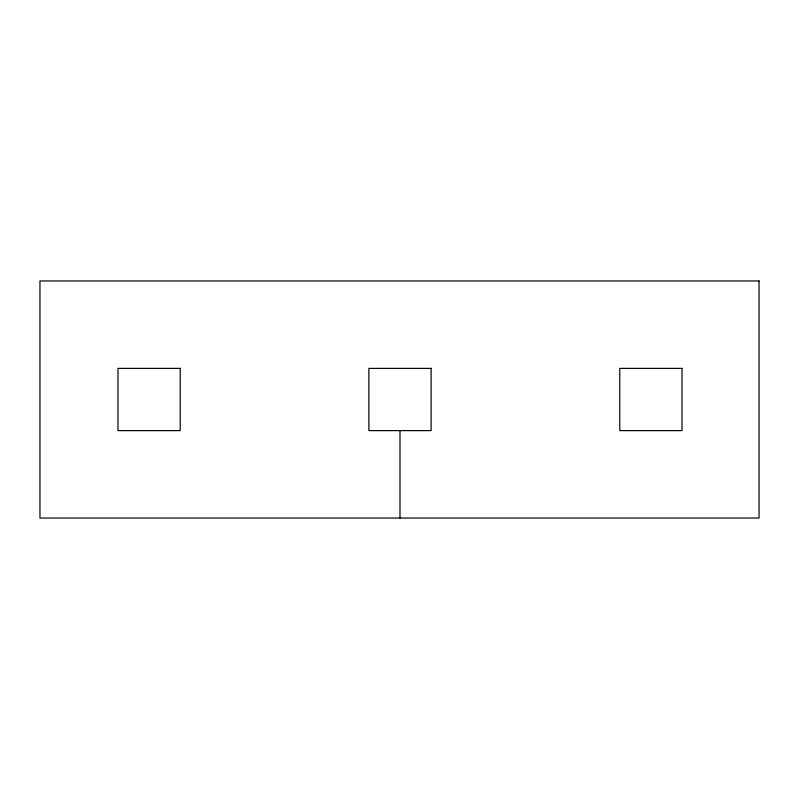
<?xml version="1.0" encoding="UTF-8"?>
<svg xmlns="http://www.w3.org/2000/svg" width="799" height="799" viewBox="0 0 799 799"><rect width="100%" height="100%" fill="white"/><g stroke="black" fill="none" stroke-linecap="round" stroke-linejoin="round"><path stroke-width="1.2" d="M399.989 430.611L399.989 518.032M759.05 280.968L39.95 280.968L39.95 518.032L759.05 518.032L759.05 280.968M180.214 368.389L117.982 368.389L117.982 430.611L180.214 430.611L180.214 368.389M431.11 368.389L368.878 368.389L368.878 430.611L431.11 430.611L431.11 368.389M682.006 368.389L619.774 368.389L619.774 430.611L682.006 430.611L682.006 368.389"/></g></svg>
